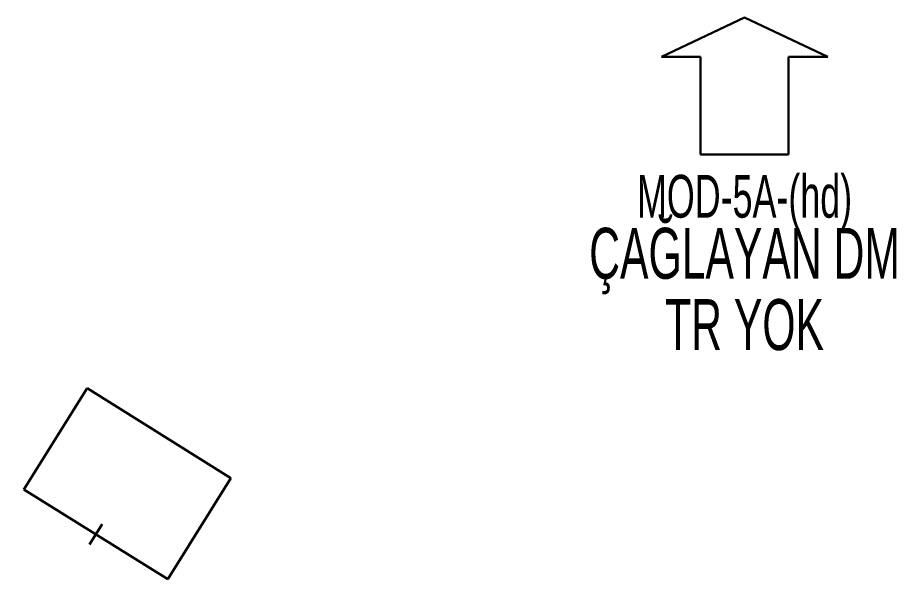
# Model space of a CAD drawing. Header units: millimetres. Extents: x 568462 to 571186, y 4080123 to 4081617.
# Drawn here: x 568914.13 to 568957.27, y 4081285.7 to 4081313.77 of the extents above; entities that cross this region are included whole.
import ezdxf
from ezdxf.enums import TextEntityAlignment as Align

# ---------------------------------------------------------------- set-up
doc = ezdxf.new("R2010")
doc.units = ezdxf.units.MM
doc.layers.add('TRAFO_MEVCUT', color=5, linetype='Continuous', lineweight=30)
doc.styles.get("Standard").update_dxf_attribs({"font": 'Arial'})

# ---------------------------------------------------------------- blocks, each defined once
blk = doc.blocks.new('MEV_BINA_KARE')
at = {"layer": 'TRAFO_MEVCUT', "linetype": 'Continuous'}
for p, q in [((0, 1.8), (0, 2.7)), ((-2.25, -2.25), (-2.25, 2.25)), ((-2.25, 2.25), (2.25, 2.25)), ((2.25, 2.25), (2.25, -2.25)), ((2.25, -2.25), (-2.25, -2.25))]:
    blk.add_line(p, q, dxfattribs=at)
blk = doc.blocks.new('MEV_MOD')
at = {"layer": 'TRAFO_MEVCUT', "linetype": 'Continuous'}
for p, q in [((-3.4, 2), (0, 3.6)), ((0, 3.6), (3.4, 2)), ((-1.8, 2), (-3.4, 2)), ((-1.8, -2), (-1.8, 2)), ((3.4, 2), (1.8, 2)), ((1.8, 2), (1.8, -2)), ((1.8, -2), (-1.8, -2))]:
    blk.add_line(p, q, dxfattribs=at)

msp = doc.modelspace()

# ---------------------------------------------------------------- block references
at = {"layer": 'TRAFO_MEVCUT', "xscale": 1.199999999999999, "yscale": 1.199999999999999}
msp.add_blockref('MEV_MOD', (568949.811967, 4081309.451004), dxfattribs=at)
msp.add_blockref('MEV_MOD', (568949.811967, 4081309.451004), dxfattribs=at)
at = {"layer": 'TRAFO_MEVCUT', "yscale": 1.3, "rotation": 147.959488}
for xscale in [1.85, 1.849999999999999]:
    msp.add_blockref('MEV_BINA_KARE', (568919.519, 4081290.887), dxfattribs=dict(at, xscale=xscale))

# ---------------------------------------------------------------- texts
at = {"layer": 'TRAFO_MEVCUT', "width": 0.6}
for s, height, p in [('MOD-5A-(hd)', 2.1, (568949.811967, 4081303.951004)), ('MOD-5A-(hd)', 2.1, (568949.811967, 4081303.951004)), ('ÇAĞLAYAN DM', 2.5, (568949.811967, 4081300.951004)), ('ÇAĞLAYAN DM', 2.5, (568949.811967, 4081300.951004)), ('TR YOK', 2.5, (568949.811967, 4081297.451004)), ('TR YOK', 2.5, (568949.811967, 4081297.451004))]:
    msp.add_text(s, height=height, dxfattribs=at).set_placement(p, align=Align.CENTER)

doc.saveas('drawing.dxf')
